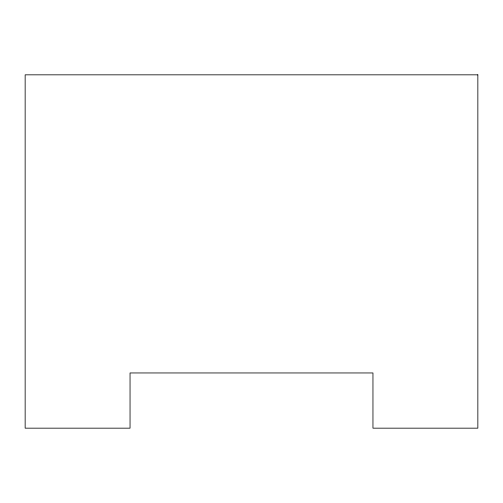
<?xml version="1.0" encoding="UTF-8"?>
<svg xmlns="http://www.w3.org/2000/svg" width="503" height="503" viewBox="0 0 503 503"><rect width="100%" height="100%" fill="white"/><g stroke="black" fill="none" stroke-linecap="round" stroke-linejoin="round"><path stroke-width="0.75" d="M477.85 74.834L25.15 74.834L25.15 428.166L130.044 428.166L130.044 372.956L372.956 372.956L372.956 428.166L477.85 428.166L477.85 74.834"/></g></svg>
